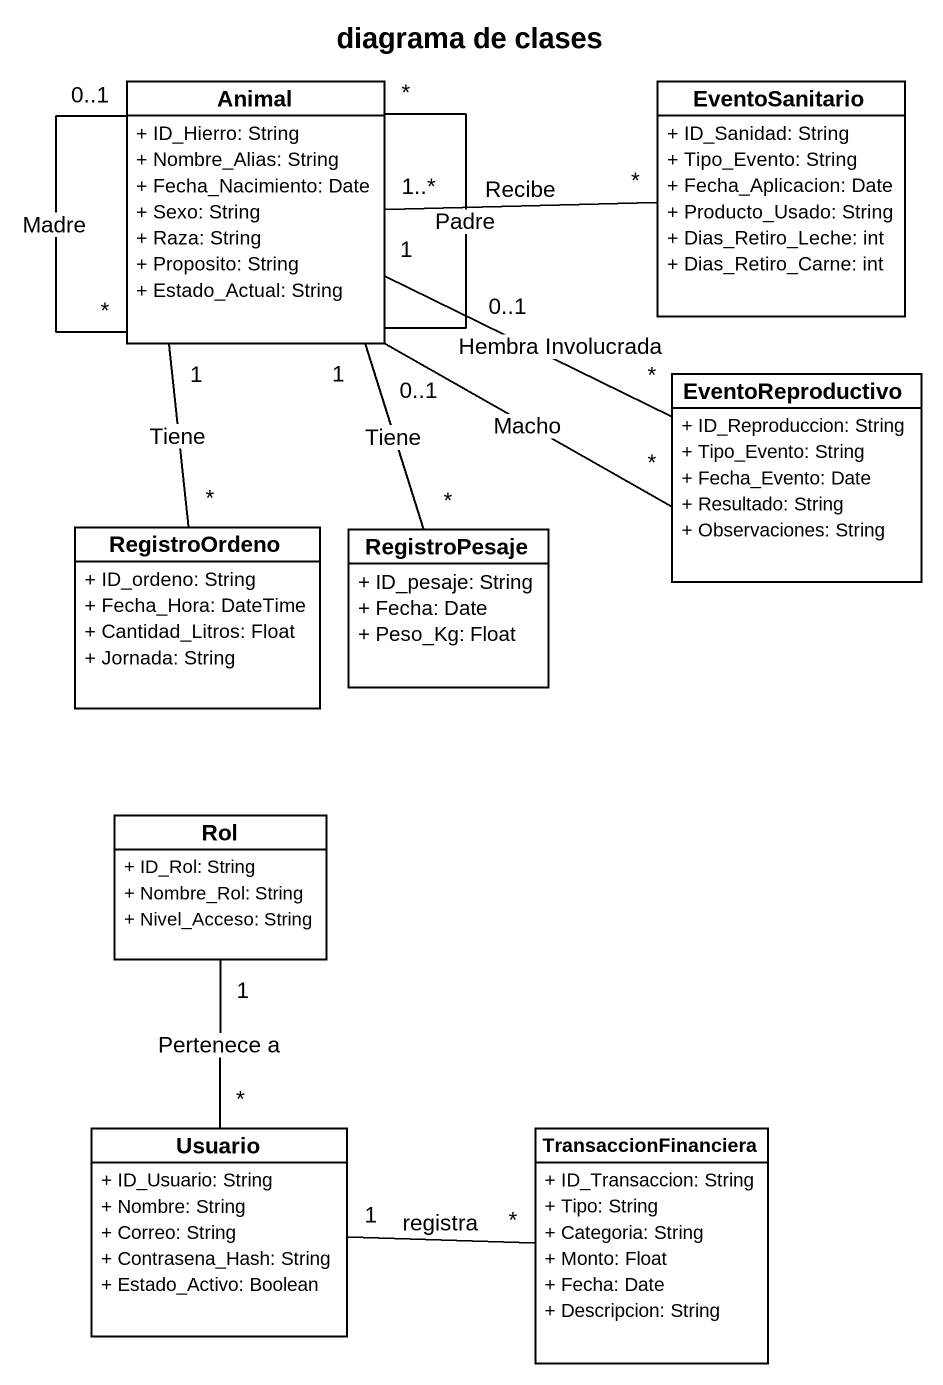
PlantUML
@startuml
title diagrama de clases
hide circle
hide empty members
skinparam classAttributeIconSize 0
class Animal {
  + ID_Hierro: String
  + Nombre_Alias: String
  + Fecha_Nacimiento: Date
  + Sexo: String
  + Raza: String
  + Proposito: String
  + Estado_Actual: String
}
class EventoSanitario {
  + ID_Sanidad: String
  + Tipo_Evento: String
  + Fecha_Aplicacion: Date
  + Producto_Usado: String
  + Dias_Retiro_Leche: int
  + Dias_Retiro_Carne: int
}
class EventoReproductivo {
  + ID_Reproduccion: String
  + Tipo_Evento: String
  + Fecha_Evento: Date
  + Resultado: String
  + Observaciones: String
}
class RegistroOrdeno {
  + ID_ordeno: String
  + Fecha_Hora: DateTime
  + Cantidad_Litros: Float
  + Jornada: String
}
class RegistroPesaje {
  + ID_pesaje: String
  + Fecha: Date
  + Peso_Kg: Float
}
class Rol {
  + ID_Rol: String
  + Nombre_Rol: String
  + Nivel_Acceso: String
}
class Usuario {
  + ID_Usuario: String
  + Nombre: String
  + Correo: String
  + Contrasena_Hash: String
  + Estado_Activo: Boolean
}
class TransaccionFinanciera {
  + ID_Transaccion: String
  + Tipo: String
  + Categoria: String
  + Monto: Float
  + Fecha: Date
  + Descripcion: String
}
Animal "0..1" -- "*" Animal : Madre
Animal "0..1" -- "*" Animal : Padre
Animal "1..*" -right- "*" EventoSanitario : Recibe
Animal "1" -right- "*" EventoReproductivo : Hembra Involucrada
Animal "0..1" -right- "*" EventoReproductivo : Macho
Animal "1" -- "*" RegistroOrdeno : Tiene
Animal "1" -- "*" RegistroPesaje : Tiene
Rol "1" -- "*" Usuario : Pertenece a
Usuario "1" -right- "*" TransaccionFinanciera : registra
@enduml
